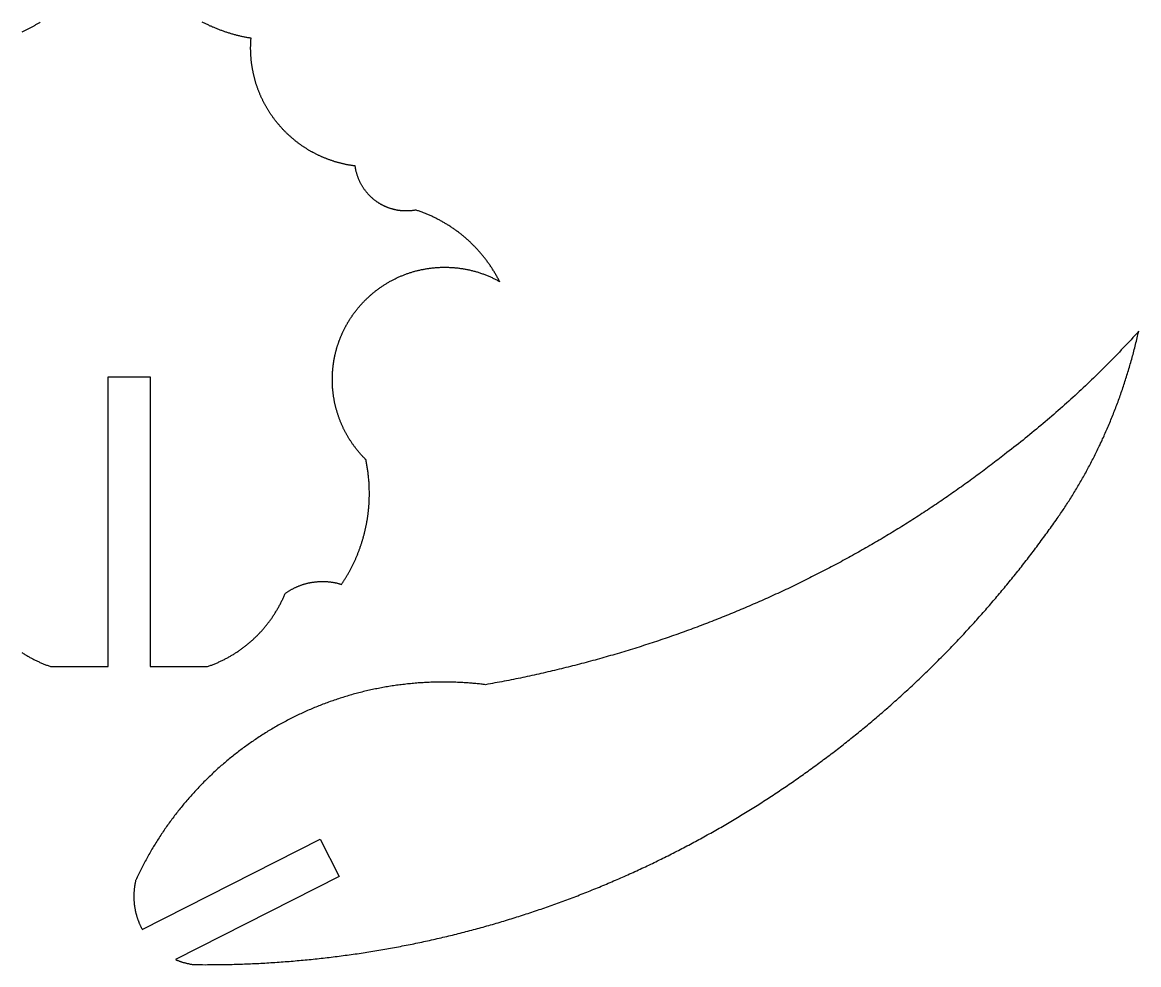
# Model space of a CAD drawing. Extents: x -331 to 1103, y -532 to 1751.
# Drawn here: x 778.6 to 1102.7, y -532.3 to -258.7 of the extents above; entities that cross this region are included whole.
import ezdxf

# ---------------------------------------------------------------- set-up
doc = ezdxf.new("R2010")
doc.units = 0
doc.layers.add('Default_Layer', color=1, linetype='CONTINUOUS')

msp = doc.modelspace()

# ---------------------------------------------------------------- linework, layer by layer
at = {"layer": 'Default_Layer'}
for points in [[(783.75, -258.67), (783.57, -258.78), (783.38, -258.9), (783.2, -259.01), (783.02, -259.12), (782.83, -259.23), (782.64, -259.34), (782.46, -259.45), (782.27, -259.56), (782.08, -259.67), (781.9, -259.78), (781.71, -259.88), (781.52, -259.99), (781.33, -260.09), (781.14, -260.2), (780.95, -260.3), (780.76, -260.4), (780.57, -260.5), (780.37, -260.6), (780.18, -260.7), (779.99, -260.8), (779.8, -260.9), (779.6, -261), (779.41, -261.1), (779.21, -261.19), (779.02, -261.29), (778.82, -261.38), (778.62, -261.47), (778.43, -261.57)], [(778.46, -441.66), (778.67, -441.79), (778.88, -441.92), (779.09, -442.06), (779.3, -442.19), (779.52, -442.32), (779.73, -442.44), (779.94, -442.57), (780.16, -442.7), (780.38, -442.82), (780.59, -442.94), (780.81, -443.06), (781.03, -443.18), (781.25, -443.3), (781.47, -443.42), (781.69, -443.54), (781.92, -443.65), (782.14, -443.76), (782.36, -443.88), (782.59, -443.99), (782.82, -444.09), (783.04, -444.2), (783.27, -444.31), (783.5, -444.41), (783.73, -444.52), (783.96, -444.62), (784.19, -444.72), (784.43, -444.82), (784.66, -444.91), (784.89, -445.01), (785.13, -445.1), (785.36, -445.2), (785.6, -445.29), (785.84, -445.38), (786.08, -445.47), (786.32, -445.55), (786.56, -445.64), (786.8, -445.72), (803.5, -445.72), (803.5, -445.72), (803.5, -361.59), (815.69, -361.59), (815.69, -445.72), (832.39, -445.72), (832.63, -445.64), (832.87, -445.55), (833.11, -445.47), (833.35, -445.38), (833.59, -445.29), (833.83, -445.2), (834.06, -445.1), (834.3, -445.01), (834.53, -444.91), (834.76, -444.82), (835, -444.72), (835.23, -444.62), (835.46, -444.52), (835.69, -444.41), (835.92, -444.31), (836.15, -444.2), (836.37, -444.09), (836.6, -443.99), (836.83, -443.88), (837.05, -443.76), (837.27, -443.65), (837.5, -443.54), (837.72, -443.42), (837.94, -443.3), (838.16, -443.18), (838.38, -443.06), (838.6, -442.94), (838.81, -442.82), (839.03, -442.7), (839.25, -442.57), (839.46, -442.44), (839.67, -442.32), (839.89, -442.19), (840.1, -442.06), (840.31, -441.92), (840.52, -441.79), (840.73, -441.66), (840.93, -441.52), (841.14, -441.38), (841.35, -441.24), (841.55, -441.1), (841.75, -440.96), (841.96, -440.82), (842.16, -440.68), (842.36, -440.53), (842.56, -440.38), (842.75, -440.24), (842.95, -440.09), (843.15, -439.94), (843.34, -439.79), (843.54, -439.63), (843.73, -439.48), (843.92, -439.32), (844.11, -439.17), (844.3, -439.01), (844.49, -438.85), (844.68, -438.69), (844.87, -438.53), (845.05, -438.37), (845.24, -438.2), (845.42, -438.04), (845.6, -437.87), (845.78, -437.71), (845.96, -437.54), (846.14, -437.37), (846.32, -437.2), (846.5, -437.02), (846.67, -436.85), (846.85, -436.68), (847.02, -436.5), (847.19, -436.32), (847.36, -436.15), (847.53, -435.97), (847.7, -435.79), (847.87, -435.61), (848.03, -435.42), (848.2, -435.24), (848.36, -435.06), (848.52, -434.87), (848.69, -434.68), (848.85, -434.5), (849, -434.31), (849.16, -434.12), (849.32, -433.93), (849.47, -433.73), (849.63, -433.54), (849.78, -433.35), (849.93, -433.15), (850.08, -432.95), (850.23, -432.76), (850.38, -432.56), (850.53, -432.36), (850.67, -432.16), (850.82, -431.96), (850.96, -431.75), (851.1, -431.55), (851.24, -431.35), (851.38, -431.14), (851.52, -430.93), (851.65, -430.72), (851.79, -430.52), (851.92, -430.31), (852.05, -430.1), (852.18, -429.88), (852.31, -429.67), (852.44, -429.46), (852.57, -429.24), (852.7, -429.03), (852.82, -428.81), (852.94, -428.59), (853.06, -428.37), (853.19, -428.16), (853.3, -427.93), (853.42, -427.71), (853.54, -427.49), (853.65, -427.27), (853.77, -427.04), (853.88, -426.82), (853.99, -426.59), (854.1, -426.37), (854.21, -426.14), (854.31, -425.91), (854.42, -425.68), (854.52, -425.45), (854.62, -425.22), (854.72, -424.99), (854.82, -424.75), (854.92, -424.52), (855.06, -424.42), (855.21, -424.32), (855.35, -424.22), (855.49, -424.12), (855.64, -424.02), (855.79, -423.93), (855.93, -423.84), (856.08, -423.74), (856.23, -423.65), (856.38, -423.56), (856.53, -423.47), (856.69, -423.39), (856.84, -423.3), (856.99, -423.22), (857.15, -423.13), (857.31, -423.05), (857.46, -422.97), (857.62, -422.89), (857.78, -422.82), (857.94, -422.74), (858.1, -422.67), (858.27, -422.6), (858.43, -422.52), (858.59, -422.46), (858.76, -422.39), (858.92, -422.32), (859.09, -422.26), (859.26, -422.19), (859.42, -422.13), (859.59, -422.07), (859.76, -422.01), (859.93, -421.95), (860.11, -421.9), (860.28, -421.85), (860.45, -421.79), (860.62, -421.74), (860.8, -421.69), (860.97, -421.65), (861.15, -421.6), (861.33, -421.56), (861.5, -421.51), (861.68, -421.47), (861.86, -421.43), (862.04, -421.4), (862.22, -421.36), (862.4, -421.33), (862.58, -421.3), (862.76, -421.27), (862.94, -421.24), (863.13, -421.21), (863.31, -421.19), (863.49, -421.16), (863.68, -421.14), (863.86, -421.12), (864.05, -421.1), (864.24, -421.09), (864.42, -421.07), (864.61, -421.06), (864.8, -421.05), (864.99, -421.04), (865.18, -421.04), (865.36, -421.03), (865.55, -421.03), (865.74, -421.03), (865.93, -421.03), (866.11, -421.03), (866.3, -421.03), (866.48, -421.04), (866.66, -421.05), (866.84, -421.06), (867.03, -421.07), (867.21, -421.08), (867.39, -421.1), (867.57, -421.11), (867.74, -421.13), (867.92, -421.15), (868.1, -421.17), (868.28, -421.2), (868.45, -421.22), (868.63, -421.25), (868.8, -421.28), (868.97, -421.3), (869.14, -421.34), (869.31, -421.37), (869.48, -421.4), (869.65, -421.44), (869.82, -421.47), (869.98, -421.51), (870.15, -421.55), (870.31, -421.59), (870.47, -421.64), (870.64, -421.68), (870.8, -421.73), (870.95, -421.77), (871.11, -421.82), (871.27, -421.87), (871.38, -421.7), (871.5, -421.52), (871.62, -421.35), (871.74, -421.17), (871.85, -420.99), (871.97, -420.82), (872.08, -420.64), (872.19, -420.46), (872.31, -420.28), (872.42, -420.1), (872.53, -419.92), (872.64, -419.74), (872.75, -419.56), (872.86, -419.38), (872.96, -419.2), (873.07, -419.01), (873.18, -418.83), (873.28, -418.64), (873.39, -418.46), (873.49, -418.27), (873.59, -418.09), (873.69, -417.9), (873.8, -417.71), (873.9, -417.53), (874, -417.34), (874.1, -417.15), (874.19, -416.96), (874.29, -416.77), (874.39, -416.58), (874.48, -416.39), (874.58, -416.19), (874.67, -416), (874.76, -415.81), (874.86, -415.62), (874.95, -415.42), (875.04, -415.23), (875.13, -415.03), (875.22, -414.84), (875.3, -414.64), (875.39, -414.45), (875.48, -414.25), (875.56, -414.05), (875.65, -413.85), (875.73, -413.65), (875.81, -413.45), (875.9, -413.25), (875.98, -413.05), (876.06, -412.85), (876.14, -412.65), (876.21, -412.45), (876.29, -412.25), (876.37, -412.05), (876.44, -411.84), (876.52, -411.64), (876.59, -411.44), (876.67, -411.23), (876.74, -411.03), (876.81, -410.82), (876.88, -410.61), (876.95, -410.41), (877.02, -410.2), (877.08, -409.99), (877.15, -409.79), (877.22, -409.58), (877.28, -409.37), (877.35, -409.16), (877.41, -408.95), (877.47, -408.74), (877.53, -408.53), (877.59, -408.32), (877.65, -408.11), (877.71, -407.9), (877.77, -407.68), (877.82, -407.47), (877.88, -407.26), (877.93, -407.05), (877.98, -406.83), (878.04, -406.62), (878.09, -406.4), (878.14, -406.19), (878.19, -405.97), (878.24, -405.76), (878.28, -405.54), (878.33, -405.32), (878.38, -405.11), (878.42, -404.89), (878.46, -404.67), (878.51, -404.45), (878.55, -404.23), (878.59, -404.02), (878.63, -403.8), (878.67, -403.58), (878.71, -403.36), (878.74, -403.14), (878.78, -402.91), (878.81, -402.69), (878.85, -402.47), (878.88, -402.25), (878.91, -402.03), (878.94, -401.81), (878.97, -401.58), (879, -401.36), (879.02, -401.14), (879.05, -400.91), (879.08, -400.69), (879.1, -400.46), (879.12, -400.24), (879.15, -400.01), (879.17, -399.79), (879.19, -399.56), (879.21, -399.34), (879.22, -399.11), (879.24, -398.88), (879.26, -398.66), (879.27, -398.43), (879.28, -398.2), (879.3, -397.97), (879.31, -397.74), (879.32, -397.52), (879.33, -397.29), (879.34, -397.06), (879.34, -396.83), (879.35, -396.6), (879.36, -396.37), (879.36, -396.14), (879.36, -395.91), (879.36, -395.68), (879.36, -395.45), (879.36, -395.12), (879.36, -394.8), (879.35, -394.47), (879.35, -394.15), (879.34, -393.83), (879.32, -393.51), (879.31, -393.18), (879.3, -392.86), (879.28, -392.55), (879.26, -392.23), (879.23, -391.91), (879.21, -391.6), (879.18, -391.28), (879.16, -390.97), (879.13, -390.66), (879.09, -390.35), (879.06, -390.04), (879.02, -389.73), (878.99, -389.43), (878.95, -389.13), (878.91, -388.82), (878.86, -388.53), (878.82, -388.23), (878.77, -387.93), (878.72, -387.64), (878.67, -387.35), (878.62, -387.06), (878.57, -386.77), (878.51, -386.49), (878.45, -386.2), (878.39, -385.92), (878.33, -385.65), (878.19, -385.51), (878.05, -385.37), (877.92, -385.23), (877.78, -385.08), (877.64, -384.94), (877.51, -384.8), (877.37, -384.65), (877.24, -384.51), (877.1, -384.36), (876.97, -384.22), (876.84, -384.07), (876.71, -383.92), (876.58, -383.77), (876.45, -383.62), (876.32, -383.47), (876.19, -383.32), (876.07, -383.17), (875.94, -383.02), (875.82, -382.86), (875.69, -382.71), (875.57, -382.55), (875.45, -382.4), (875.33, -382.24), (875.21, -382.08), (875.09, -381.92), (874.97, -381.77), (874.86, -381.61), (874.74, -381.45), (874.62, -381.28), (874.51, -381.12), (874.4, -380.96), (874.28, -380.8), (874.17, -380.63), (874.06, -380.47), (873.95, -380.3), (873.85, -380.14), (873.74, -379.97), (873.63, -379.8), (873.53, -379.63), (873.42, -379.47), (873.32, -379.3), (873.22, -379.13), (873.11, -378.96), (873.01, -378.78), (872.91, -378.61), (872.82, -378.44), (872.72, -378.27), (872.62, -378.09), (872.53, -377.92), (872.43, -377.74), (872.34, -377.56), (872.25, -377.39), (872.16, -377.21), (872.07, -377.03), (871.98, -376.85), (871.89, -376.67), (871.8, -376.5), (871.72, -376.31), (871.63, -376.13), (871.55, -375.95), (871.47, -375.77), (871.39, -375.59), (871.31, -375.4), (871.23, -375.22), (871.15, -375.03), (871.07, -374.85), (870.99, -374.66), (870.92, -374.48), (870.85, -374.29), (870.77, -374.1), (870.7, -373.92), (870.63, -373.73), (870.56, -373.54), (870.49, -373.35), (870.43, -373.16), (870.36, -372.97), (870.3, -372.78), (870.23, -372.58), (870.17, -372.39), (870.11, -372.2), (870.05, -372.01), (869.99, -371.81), (869.93, -371.62), (869.88, -371.42), (869.82, -371.23), (869.77, -371.03), (869.71, -370.84), (869.66, -370.64), (869.61, -370.44), (869.56, -370.24), (869.51, -370.05), (869.47, -369.85), (869.42, -369.65), (869.38, -369.45), (869.33, -369.25), (869.29, -369.05), (869.25, -368.85), (869.21, -368.65), (869.17, -368.44), (869.14, -368.24), (869.1, -368.04), (869.07, -367.84), (869.03, -367.63), (869, -367.43), (868.97, -367.22), (868.94, -367.02), (868.91, -366.81), (868.88, -366.61), (868.86, -366.4), (868.83, -366.19), (868.81, -365.99), (868.79, -365.78), (868.77, -365.57), (868.75, -365.37), (868.73, -365.16), (868.71, -364.95), (868.7, -364.74), (868.68, -364.53), (868.67, -364.32), (868.66, -364.11), (868.65, -363.9), (868.64, -363.69), (868.63, -363.48), (868.63, -363.27), (868.62, -363.05), (868.62, -362.84), (868.62, -362.63), (868.62, -362.42), (868.62, -362.24), (868.62, -362.07), (868.62, -361.9), (868.62, -361.72), (868.63, -361.55), (868.63, -361.38), (868.64, -361.21), (868.65, -361.04), (868.65, -360.86), (868.66, -360.69), (868.67, -360.52), (868.68, -360.35), (868.69, -360.18), (868.7, -360.01), (868.72, -359.84), (868.73, -359.67), (868.75, -359.5), (868.76, -359.33), (868.78, -359.16), (868.79, -358.99), (868.81, -358.82), (868.83, -358.66), (868.85, -358.49), (868.87, -358.32), (868.89, -358.15), (868.92, -357.99), (868.94, -357.82), (868.96, -357.65), (868.99, -357.49), (869.01, -357.32), (869.04, -357.15), (869.07, -356.99), (869.09, -356.82), (869.12, -356.66), (869.15, -356.49), (869.18, -356.33), (869.21, -356.17), (869.25, -356), (869.28, -355.84), (869.31, -355.68), (869.35, -355.51), (869.38, -355.35), (869.42, -355.19), (869.46, -355.03), (869.49, -354.86), (869.53, -354.7), (869.57, -354.54), (869.61, -354.38), (869.65, -354.22), (869.69, -354.06), (869.74, -353.9), (869.78, -353.74), (869.82, -353.58), (869.87, -353.42), (869.91, -353.27), (869.96, -353.11), (870.01, -352.95), (870.06, -352.79), (870.1, -352.64), (870.15, -352.48), (870.2, -352.32), (870.26, -352.17), (870.31, -352.01), (870.36, -351.86), (870.41, -351.7), (870.47, -351.55), (870.52, -351.39), (870.58, -351.24), (870.63, -351.09), (870.69, -350.94), (870.75, -350.78), (870.81, -350.63), (870.86, -350.48), (870.92, -350.33), (870.99, -350.18), (871.05, -350.03), (871.11, -349.88), (871.17, -349.73), (871.23, -349.58), (871.3, -349.43), (871.36, -349.28), (871.43, -349.13), (871.5, -348.98), (871.56, -348.84), (871.63, -348.69), (871.7, -348.54), (871.77, -348.4), (871.84, -348.25), (871.91, -348.11), (871.98, -347.96), (872.05, -347.82), (872.12, -347.67), (872.2, -347.53), (872.27, -347.39), (872.34, -347.24), (872.42, -347.1), (872.5, -346.96), (872.57, -346.82), (872.65, -346.68), (872.73, -346.54), (872.81, -346.4), (872.89, -346.26), (872.97, -346.12), (873.05, -345.98), (873.13, -345.84), (873.21, -345.71), (873.29, -345.57), (873.37, -345.43), (873.46, -345.3), (873.54, -345.16), (873.63, -345.03), (873.71, -344.89), (873.8, -344.76), (873.89, -344.62), (873.97, -344.49), (874.06, -344.36), (874.15, -344.23), (874.24, -344.09), (874.33, -343.96), (874.42, -343.83), (874.51, -343.7), (874.61, -343.57), (874.7, -343.44), (874.79, -343.31), (874.88, -343.19), (874.98, -343.06), (875.07, -342.93), (875.17, -342.8), (875.31, -342.62), (875.45, -342.43), (875.6, -342.25), (875.74, -342.07), (875.89, -341.89), (876.04, -341.71), (876.19, -341.53), (876.34, -341.35), (876.49, -341.17), (876.64, -341), (876.79, -340.82), (876.95, -340.65), (877.11, -340.48), (877.26, -340.3), (877.42, -340.13), (877.58, -339.97), (877.74, -339.8), (877.9, -339.63), (878.07, -339.47), (878.23, -339.3), (878.4, -339.14), (878.56, -338.98), (878.73, -338.81), (878.9, -338.65), (879.07, -338.5), (879.24, -338.34), (879.41, -338.18), (879.59, -338.03), (879.76, -337.87), (879.93, -337.72), (880.11, -337.57), (880.29, -337.42), (880.47, -337.27), (880.65, -337.12), (880.83, -336.98), (881.01, -336.83), (881.19, -336.69), (881.37, -336.55), (881.56, -336.41), (881.74, -336.27), (881.93, -336.13), (882.12, -335.99), (882.31, -335.86), (882.5, -335.72), (882.69, -335.59), (882.88, -335.46), (883.07, -335.33), (883.26, -335.2), (883.46, -335.07), (883.65, -334.94), (883.85, -334.82), (884.05, -334.69), (884.24, -334.57), (884.44, -334.45), (884.64, -334.33), (884.84, -334.21), (885.04, -334.1), (885.25, -333.98), (885.45, -333.87), (885.65, -333.75), (885.86, -333.64), (886.07, -333.53), (886.27, -333.43), (886.48, -333.32), (886.69, -333.21), (886.9, -333.11), (887.11, -333.01), (887.32, -332.91), (887.53, -332.81), (887.74, -332.71), (887.96, -332.61), (888.17, -332.52), (888.39, -332.42), (888.6, -332.33), (888.82, -332.24), (889.04, -332.15), (889.25, -332.07), (889.47, -331.98), (889.69, -331.9), (889.91, -331.81), (890.13, -331.73), (890.36, -331.65), (890.58, -331.57), (890.8, -331.5), (891.03, -331.42), (891.25, -331.35), (891.48, -331.28), (891.7, -331.21), (891.93, -331.14), (892.16, -331.07), (892.38, -331.01), (892.61, -330.94), (892.84, -330.88), (893.07, -330.82), (893.3, -330.76), (893.54, -330.71), (893.77, -330.65), (894, -330.6), (894.23, -330.54), (894.47, -330.49), (894.7, -330.45), (894.94, -330.4), (895.17, -330.35), (895.41, -330.31), (895.65, -330.27), (895.88, -330.23), (896.12, -330.19), (896.36, -330.15), (896.6, -330.12), (896.84, -330.08), (897.08, -330.05), (897.32, -330.02), (897.56, -329.99), (897.8, -329.97), (898.05, -329.94), (898.29, -329.92), (898.53, -329.9), (898.78, -329.88), (899.02, -329.86), (899.27, -329.85), (899.51, -329.83), (899.76, -329.82), (900, -329.81), (900.25, -329.8), (900.5, -329.8), (900.75, -329.79), (901, -329.79), (901.24, -329.79), (901.52, -329.79), (901.79, -329.79), (902.07, -329.8), (902.34, -329.81), (902.61, -329.82), (902.88, -329.83), (903.15, -329.84), (903.43, -329.86), (903.7, -329.88), (903.96, -329.9), (904.23, -329.92), (904.5, -329.95), (904.77, -329.98), (905.04, -330.01), (905.3, -330.04), (905.57, -330.07), (905.83, -330.11), (906.09, -330.15), (906.36, -330.19), (906.62, -330.23), (906.88, -330.27), (907.14, -330.32), (907.4, -330.37), (907.66, -330.42), (907.92, -330.47), (908.18, -330.52), (908.43, -330.58), (908.69, -330.64), (908.94, -330.7), (909.2, -330.76), (909.45, -330.82), (909.7, -330.89), (909.95, -330.96), (910.2, -331.03), (910.45, -331.1), (910.7, -331.17), (910.95, -331.25), (911.19, -331.33), (911.44, -331.41), (911.68, -331.49), (911.93, -331.57), (912.17, -331.66), (912.41, -331.74), (912.65, -331.83), (912.89, -331.92), (913.13, -332.01), (913.36, -332.11), (913.6, -332.2), (913.83, -332.3), (914.07, -332.4), (914.3, -332.5), (914.53, -332.6), (914.76, -332.71), (914.99, -332.81), (915.22, -332.92), (915.44, -333.03), (915.67, -333.14), (915.89, -333.25), (916.11, -333.37), (916.34, -333.48), (916.56, -333.6), (916.77, -333.72), (916.99, -333.84), (917.21, -333.96), (917.09, -333.73), (916.97, -333.5), (916.85, -333.27), (916.73, -333.05), (916.6, -332.82), (916.48, -332.59), (916.35, -332.37), (916.22, -332.15), (916.09, -331.92), (915.96, -331.7), (915.83, -331.48), (915.7, -331.26), (915.57, -331.04), (915.43, -330.82), (915.29, -330.6), (915.16, -330.39), (915.02, -330.17), (914.88, -329.96), (914.74, -329.75), (914.59, -329.53), (914.45, -329.32), (914.31, -329.11), (914.16, -328.9), (914.01, -328.69), (913.86, -328.48), (913.71, -328.28), (913.56, -328.07), (913.41, -327.87), (913.26, -327.66), (913.1, -327.46), (912.95, -327.26), (912.79, -327.06), (912.63, -326.86), (912.47, -326.66), (912.31, -326.46), (912.15, -326.27), (911.99, -326.07), (911.82, -325.88), (911.66, -325.68), (911.49, -325.49), (911.33, -325.3), (911.16, -325.11), (910.99, -324.92), (910.82, -324.73), (910.65, -324.55), (910.47, -324.36), (910.3, -324.18), (910.13, -323.99), (909.95, -323.81), (909.77, -323.63), (909.59, -323.45), (909.41, -323.27), (909.23, -323.09), (909.05, -322.91), (908.87, -322.74), (908.69, -322.56), (908.5, -322.39), (908.32, -322.22), (908.13, -322.04), (907.94, -321.87), (907.75, -321.7), (907.56, -321.54), (907.37, -321.37), (907.18, -321.2), (906.99, -321.04), (906.79, -320.88), (906.6, -320.71), (906.4, -320.55), (906.2, -320.39), (906, -320.23), (905.81, -320.08), (905.61, -319.92), (905.4, -319.76), (905.2, -319.61), (905, -319.46), (904.79, -319.31), (904.59, -319.16), (904.38, -319.01), (904.18, -318.86), (903.97, -318.71), (903.76, -318.57), (903.55, -318.42), (903.34, -318.28), (903.13, -318.14), (902.91, -318), (902.7, -317.86), (902.48, -317.72), (902.27, -317.58), (902.05, -317.45), (901.83, -317.31), (901.61, -317.18), (901.4, -317.05), (901.17, -316.92), (900.95, -316.79), (900.73, -316.66), (900.51, -316.54), (900.28, -316.41), (900.06, -316.29), (899.83, -316.16), (899.61, -316.04), (899.38, -315.92), (899.15, -315.81), (898.92, -315.69), (898.69, -315.57), (898.46, -315.46), (898.23, -315.34), (897.99, -315.23), (897.76, -315.12), (897.53, -315.01), (897.29, -314.9), (897.05, -314.8), (896.82, -314.69), (896.58, -314.59), (896.34, -314.49), (896.1, -314.39), (895.86, -314.29), (895.62, -314.19), (895.38, -314.09), (895.13, -314), (894.89, -313.9), (894.65, -313.81), (894.4, -313.72), (894.15, -313.63), (893.91, -313.54), (893.66, -313.45), (893.41, -313.37), (893.16, -313.28), (892.91, -313.2), (892.75, -313.23), (892.59, -313.26), (892.42, -313.29), (892.26, -313.31), (892.09, -313.34), (891.92, -313.36), (891.74, -313.38), (891.56, -313.39), (891.39, -313.41), (891.21, -313.42), (891.03, -313.44), (890.84, -313.45), (890.66, -313.45), (890.48, -313.46), (890.29, -313.46), (890.11, -313.46), (889.95, -313.46), (889.8, -313.46), (889.64, -313.46), (889.49, -313.45), (889.34, -313.44), (889.18, -313.44), (889.03, -313.43), (888.88, -313.41), (888.73, -313.4), (888.58, -313.39), (888.43, -313.37), (888.28, -313.35), (888.13, -313.33), (887.98, -313.31), (887.83, -313.29), (887.68, -313.27), (887.53, -313.24), (887.38, -313.22), (887.24, -313.19), (887.09, -313.16), (886.95, -313.13), (886.8, -313.1), (886.66, -313.07), (886.51, -313.03), (886.37, -313), (886.23, -312.96), (886.08, -312.92), (885.94, -312.88), (885.8, -312.84), (885.66, -312.8), (885.52, -312.75), (885.38, -312.71), (885.24, -312.66), (885.1, -312.61), (884.97, -312.56), (884.83, -312.51), (884.7, -312.46), (884.56, -312.41), (884.43, -312.35), (884.29, -312.3), (884.16, -312.24), (884.03, -312.18), (883.89, -312.12), (883.76, -312.06), (883.63, -312), (883.5, -311.94), (883.37, -311.87), (883.25, -311.81), (883.12, -311.74), (882.99, -311.68), (882.87, -311.61), (882.74, -311.54), (882.62, -311.47), (882.5, -311.39), (882.37, -311.32), (882.25, -311.25), (882.13, -311.17), (882.01, -311.09), (881.89, -311.02), (881.77, -310.94), (881.66, -310.86), (881.54, -310.78), (881.42, -310.69), (881.31, -310.61), (881.16, -310.5), (881.01, -310.38), (880.86, -310.27), (880.71, -310.15), (880.56, -310.03), (880.42, -309.91), (880.28, -309.78), (880.13, -309.66), (879.99, -309.53), (879.86, -309.41), (879.72, -309.28), (879.59, -309.14), (879.45, -309.01), (879.32, -308.88), (879.19, -308.74), (879.06, -308.6), (878.94, -308.46), (878.81, -308.32), (878.69, -308.18), (878.57, -308.03), (878.45, -307.89), (878.33, -307.74), (878.22, -307.59), (878.1, -307.44), (877.99, -307.29), (877.88, -307.14), (877.77, -306.98), (877.67, -306.83), (877.56, -306.67), (877.46, -306.51), (877.36, -306.35), (877.26, -306.19), (877.16, -306.03), (877.07, -305.86), (876.98, -305.7), (876.89, -305.53), (876.8, -305.36), (876.71, -305.19), (876.63, -305.02), (876.55, -304.85), (876.47, -304.68), (876.39, -304.5), (876.31, -304.33), (876.24, -304.15), (876.17, -303.97), (876.1, -303.79), (876.03, -303.61), (875.97, -303.43), (875.9, -303.25), (875.84, -303.07), (875.79, -302.88), (875.73, -302.7), (875.68, -302.51), (875.62, -302.32), (875.58, -302.13), (875.53, -301.94), (875.48, -301.75), (875.44, -301.56), (875.4, -301.37), (875.37, -301.17), (875.33, -300.98), (875.3, -300.78), (875.27, -300.59), (875.24, -300.39), (875.04, -300.36), (874.84, -300.34), (874.64, -300.31), (874.44, -300.28), (874.24, -300.25), (874.04, -300.22), (873.84, -300.19), (873.64, -300.15), (873.45, -300.12), (873.25, -300.08), (873.05, -300.05), (872.85, -300.01), (872.66, -299.97), (872.46, -299.93), (872.27, -299.89), (872.07, -299.84), (871.88, -299.8), (871.68, -299.76), (871.49, -299.71), (871.29, -299.67), (871.1, -299.62), (870.91, -299.57), (870.72, -299.52), (870.52, -299.47), (870.33, -299.42), (870.14, -299.36), (869.95, -299.31), (869.76, -299.26), (869.57, -299.2), (869.38, -299.14), (869.19, -299.08), (869.01, -299.03), (868.82, -298.97), (868.63, -298.9), (868.44, -298.84), (868.26, -298.78), (868.07, -298.71), (867.89, -298.65), (867.7, -298.58), (867.52, -298.52), (867.33, -298.45), (867.15, -298.38), (866.97, -298.31), (866.79, -298.24), (866.61, -298.16), (866.42, -298.09), (866.24, -298.02), (866.06, -297.94), (865.88, -297.87), (865.7, -297.79), (865.53, -297.71), (865.35, -297.63), (865.17, -297.55), (864.99, -297.47), (864.82, -297.39), (864.64, -297.31), (864.47, -297.22), (864.29, -297.14), (864.12, -297.05), (863.94, -296.97), (863.77, -296.88), (863.6, -296.79), (863.43, -296.7), (863.25, -296.61), (863.08, -296.52), (862.91, -296.43), (862.74, -296.33), (862.57, -296.24), (862.41, -296.15), (862.24, -296.05), (862.07, -295.95), (861.9, -295.86), (861.74, -295.76), (861.57, -295.66), (861.41, -295.56), (861.24, -295.46), (861.08, -295.35), (860.92, -295.25), (860.75, -295.15), (860.59, -295.04), (860.43, -294.94), (860.27, -294.83), (860.11, -294.72), (859.95, -294.62), (859.79, -294.51), (859.64, -294.4), (859.48, -294.29), (859.32, -294.18), (859.17, -294.06), (859.01, -293.95), (858.86, -293.84), (858.7, -293.72), (858.55, -293.61), (858.4, -293.49), (858.24, -293.37), (858.09, -293.25), (857.94, -293.14), (857.79, -293.02), (857.64, -292.9), (857.49, -292.77), (857.35, -292.65), (857.2, -292.53), (857.05, -292.41), (856.91, -292.28), (856.76, -292.16), (856.62, -292.03), (856.47, -291.9), (856.33, -291.78), (856.19, -291.65), (856.05, -291.52), (855.91, -291.39), (855.77, -291.26), (855.63, -291.13), (855.49, -290.99), (855.35, -290.86), (855.21, -290.73), (855.08, -290.59), (854.94, -290.46), (854.81, -290.32), (854.67, -290.18), (854.54, -290.05), (854.41, -289.91), (854.28, -289.77), (854.15, -289.63), (854.02, -289.49), (853.89, -289.35), (853.76, -289.21), (853.63, -289.07), (853.5, -288.92), (853.38, -288.78), (853.25, -288.63), (853.13, -288.49), (853, -288.34), (852.88, -288.2), (852.76, -288.05), (852.64, -287.9), (852.51, -287.75), (852.39, -287.6), (852.28, -287.45), (852.16, -287.3), (852.04, -287.15), (851.92, -287), (851.81, -286.85), (851.69, -286.69), (851.58, -286.54), (851.47, -286.38), (851.35, -286.23), (851.24, -286.07), (851.13, -285.92), (851.02, -285.76), (850.91, -285.6), (850.8, -285.44), (850.7, -285.28), (850.59, -285.12), (850.49, -284.96), (850.38, -284.8), (850.28, -284.64), (850.17, -284.48), (850.07, -284.32), (849.97, -284.15), (849.87, -283.99), (849.77, -283.82), (849.67, -283.66), (849.58, -283.49), (849.48, -283.33), (849.38, -283.16), (849.29, -282.99), (849.2, -282.82), (849.1, -282.65), (849.01, -282.48), (848.92, -282.32), (848.83, -282.14), (848.74, -281.97), (848.65, -281.8), (848.56, -281.63), (848.48, -281.46), (848.39, -281.28), (848.31, -281.11), (848.22, -280.94), (848.14, -280.76), (848.06, -280.59), (847.98, -280.41), (847.9, -280.23), (847.82, -280.06), (847.74, -279.88), (847.67, -279.7), (847.59, -279.52), (847.52, -279.34), (847.44, -279.16), (847.37, -278.98), (847.3, -278.8), (847.23, -278.62), (847.16, -278.44), (847.09, -278.26), (847.02, -278.08), (846.95, -277.89), (846.89, -277.71), (846.82, -277.53), (846.76, -277.34), (846.69, -277.16), (846.63, -276.97), (846.57, -276.79), (846.51, -276.6), (846.45, -276.41), (846.4, -276.23), (846.34, -276.04), (846.28, -275.85), (846.23, -275.66), (846.18, -275.47), (846.12, -275.28), (846.07, -275.09), (846.02, -274.9), (845.97, -274.71), (845.92, -274.52), (845.88, -274.33), (845.83, -274.14), (845.78, -273.95), (845.74, -273.75), (845.7, -273.56), (845.66, -273.37), (845.62, -273.17), (845.58, -272.98), (845.54, -272.78), (845.5, -272.59), (845.46, -272.39), (845.43, -272.2), (845.39, -272), (845.36, -271.8), (845.33, -271.61), (845.3, -271.41), (845.27, -271.21), (845.24, -271.01), (845.21, -270.81), (845.19, -270.62), (845.16, -270.42), (845.14, -270.22), (845.11, -270.02), (845.09, -269.82), (845.07, -269.62), (845.05, -269.42), (845.03, -269.21), (845.02, -269.01), (845, -268.81), (844.99, -268.61), (844.97, -268.41), (844.96, -268.2), (844.95, -268), (844.94, -267.8), (844.93, -267.59), (844.92, -267.39), (844.92, -267.18), (844.91, -266.98), (844.91, -266.77), (844.9, -266.57), (844.9, -266.36), (844.9, -266.16), (844.9, -265.97), (844.9, -265.78), (844.91, -265.6), (844.91, -265.41), (844.91, -265.23), (844.92, -265.04), (844.92, -264.86), (844.93, -264.68), (844.94, -264.5), (844.95, -264.32), (844.96, -264.15), (844.97, -263.98), (844.98, -263.81), (844.99, -263.64), (845, -263.48), (845.02, -263.31), (844.77, -263.27), (844.53, -263.23), (844.29, -263.19), (844.04, -263.15), (843.8, -263.1), (843.56, -263.05), (843.32, -263.01), (843.08, -262.96), (842.83, -262.91), (842.59, -262.86), (842.35, -262.8), (842.11, -262.75), (841.88, -262.69), (841.64, -262.64), (841.4, -262.58), (841.16, -262.52), (840.93, -262.46), (840.69, -262.4), (840.45, -262.34), (840.22, -262.28), (839.98, -262.21), (839.75, -262.15), (839.51, -262.08), (839.28, -262.01), (839.05, -261.94), (838.82, -261.87), (838.58, -261.8), (838.35, -261.73), (838.12, -261.65), (837.89, -261.58), (837.66, -261.5), (837.43, -261.43), (837.2, -261.35), (836.98, -261.27), (836.75, -261.19), (836.52, -261.1), (836.3, -261.02), (836.07, -260.94), (835.85, -260.85), (835.62, -260.77), (835.4, -260.68), (835.17, -260.59), (834.95, -260.5), (834.73, -260.41), (834.51, -260.32), (834.29, -260.23), (834.06, -260.13), (833.84, -260.04), (833.63, -259.94), (833.41, -259.84), (833.19, -259.75), (832.97, -259.65), (832.75, -259.55), (832.54, -259.44), (832.32, -259.34), (832.11, -259.24), (831.89, -259.13), (831.68, -259.03), (831.47, -258.92), (831.25, -258.81), (831.04, -258.71), (830.83, -258.6)]]:
    msp.add_lwpolyline(points, dxfattribs=at)
msp.add_lwpolyline([(870.59, -506.71), (823.1, -530.82), (823.24, -530.89), (823.39, -530.95), (823.54, -531.01), (823.7, -531.07), (823.85, -531.13), (824, -531.19), (824.16, -531.25), (824.32, -531.3), (824.48, -531.36), (824.64, -531.41), (824.8, -531.47), (824.96, -531.52), (825.12, -531.57), (825.29, -531.62), (825.46, -531.67), (825.62, -531.71), (825.79, -531.76), (825.96, -531.8), (826.14, -531.85), (826.31, -531.89), (826.48, -531.93), (826.66, -531.97), (826.84, -532), (827.01, -532.04), (827.19, -532.07), (827.37, -532.11), (827.55, -532.14), (827.74, -532.17), (827.92, -532.2), (828.1, -532.23), (828.29, -532.25), (828.48, -532.28), (829.25, -532.29), (830.07, -532.29), (830.92, -532.29), (831.79, -532.3), (832.39, -532.29), (832.99, -532.29), (833.58, -532.29), (834.18, -532.29), (834.78, -532.28), (835.37, -532.27), (835.97, -532.27), (836.57, -532.26), (837.16, -532.25), (837.76, -532.24), (838.35, -532.23), (838.95, -532.21), (839.54, -532.2), (840.14, -532.18), (840.73, -532.17), (841.32, -532.15), (841.92, -532.13), (842.51, -532.11), (843.1, -532.09), (843.69, -532.06), (844.29, -532.04), (844.88, -532.02), (845.47, -531.99), (846.06, -531.96), (846.65, -531.93), (847.24, -531.91), (847.83, -531.87), (848.42, -531.84), (849.01, -531.81), (849.6, -531.78), (850.19, -531.74), (850.78, -531.71), (851.37, -531.67), (851.96, -531.63), (852.55, -531.59), (853.13, -531.55), (853.72, -531.51), (854.31, -531.46), (854.9, -531.42), (855.48, -531.38), (856.07, -531.33), (856.65, -531.28), (857.24, -531.23), (857.83, -531.18), (858.41, -531.13), (858.99, -531.08), (859.58, -531.03), (860.16, -530.97), (860.75, -530.92), (861.33, -530.86), (861.91, -530.8), (862.5, -530.75), (863.08, -530.69), (863.66, -530.63), (864.24, -530.56), (864.82, -530.5), (865.4, -530.44), (865.98, -530.37), (866.56, -530.31), (867.15, -530.24), (867.72, -530.17), (868.3, -530.1), (868.88, -530.03), (869.46, -529.96), (870.04, -529.88), (870.62, -529.81), (871.2, -529.74), (871.77, -529.66), (872.35, -529.58), (872.93, -529.5), (873.5, -529.42), (874.08, -529.34), (874.65, -529.26), (875.23, -529.18), (875.8, -529.1), (876.38, -529.01), (876.95, -528.92), (877.53, -528.84), (878.1, -528.75), (878.67, -528.66), (879.25, -528.57), (879.82, -528.48), (880.39, -528.39), (880.96, -528.29), (881.53, -528.2), (882.1, -528.1), (882.68, -528), (883.25, -527.91), (883.82, -527.81), (884.39, -527.71), (884.95, -527.61), (885.52, -527.5), (886.09, -527.4), (886.66, -527.3), (887.23, -527.19), (887.79, -527.09), (888.36, -526.98), (888.93, -526.87), (889.49, -526.76), (890.06, -526.65), (890.63, -526.54), (891.19, -526.42), (891.76, -526.31), (892.32, -526.2), (892.88, -526.08), (893.45, -525.96), (894.01, -525.84), (894.57, -525.73), (895.14, -525.6), (895.7, -525.48), (896.26, -525.36), (896.82, -525.24), (897.38, -525.11), (897.94, -524.99), (898.5, -524.86), (899.06, -524.73), (899.62, -524.61), (900.18, -524.48), (900.74, -524.35), (901.3, -524.21), (901.85, -524.08), (902.41, -523.95), (902.97, -523.81), (903.53, -523.68), (904.08, -523.54), (904.64, -523.4), (905.19, -523.26), (905.75, -523.12), (906.3, -522.98), (906.86, -522.84), (907.41, -522.7), (907.96, -522.55), (908.52, -522.41), (909.07, -522.26), (909.62, -522.11), (910.17, -521.97), (910.72, -521.82), (911.27, -521.67), (911.82, -521.51), (912.37, -521.36), (912.92, -521.21), (913.47, -521.05), (914.02, -520.9), (914.57, -520.74), (915.12, -520.59), (915.67, -520.43), (916.21, -520.27), (916.76, -520.11), (917.31, -519.95), (917.85, -519.78), (918.4, -519.62), (918.94, -519.45), (919.49, -519.29), (920.03, -519.12), (920.57, -518.96), (921.12, -518.79), (921.66, -518.62), (922.2, -518.45), (922.74, -518.28), (923.28, -518.1), (923.83, -517.93), (924.37, -517.75), (924.91, -517.58), (925.45, -517.4), (925.99, -517.23), (926.52, -517.05), (927.06, -516.87), (927.6, -516.69), (928.14, -516.51), (928.67, -516.32), (929.21, -516.14), (929.75, -515.95), (930.28, -515.77), (930.82, -515.58), (931.35, -515.4), (931.89, -515.21), (932.42, -515.02), (932.95, -514.83), (933.49, -514.64), (934.02, -514.44), (934.55, -514.25), (935.08, -514.06), (935.61, -513.86), (936.15, -513.66), (936.68, -513.47), (937.21, -513.27), (937.73, -513.07), (938.26, -512.87), (938.79, -512.67), (939.32, -512.47), (939.85, -512.26), (940.37, -512.06), (940.9, -511.85), (941.43, -511.65), (941.95, -511.44), (942.48, -511.23), (943, -511.03), (943.52, -510.82), (944.05, -510.6), (944.57, -510.39), (945.09, -510.18), (945.62, -509.97), (946.14, -509.75), (946.66, -509.54), (947.18, -509.32), (947.7, -509.1), (948.22, -508.88), (948.74, -508.66), (949.26, -508.44), (949.78, -508.22), (950.29, -508), (950.81, -507.78), (951.33, -507.55), (951.84, -507.33), (952.36, -507.1), (952.87, -506.88), (953.39, -506.65), (953.9, -506.42), (954.42, -506.19), (954.93, -505.96), (955.44, -505.73), (955.96, -505.49), (956.47, -505.26), (956.98, -505.03), (957.49, -504.79), (958, -504.56), (958.51, -504.32), (959.02, -504.08), (959.53, -503.84), (960.04, -503.6), (960.54, -503.36), (961.05, -503.12), (961.56, -502.88), (962.06, -502.63), (962.57, -502.39), (963.07, -502.14), (963.58, -501.9), (964.08, -501.65), (964.59, -501.4), (965.09, -501.15), (965.59, -500.9), (966.09, -500.65), (966.6, -500.4), (967.1, -500.14), (967.6, -499.89), (968.1, -499.64), (968.6, -499.38), (969.1, -499.12), (969.59, -498.87), (970.09, -498.61), (970.59, -498.35), (971.09, -498.09), (971.58, -497.83), (972.08, -497.57), (972.57, -497.3), (973.07, -497.04), (973.56, -496.77), (974.06, -496.51), (974.55, -496.24), (975.04, -495.97), (975.53, -495.71), (976.02, -495.44), (976.51, -495.17), (977, -494.9), (977.49, -494.62), (977.98, -494.35), (978.47, -494.08), (978.96, -493.8), (979.45, -493.53), (979.93, -493.25), (980.42, -492.97), (980.91, -492.7), (981.39, -492.42), (981.88, -492.14), (982.36, -491.86), (982.84, -491.58), (983.33, -491.29), (983.81, -491.01), (984.29, -490.73), (984.77, -490.44), (985.25, -490.15), (985.74, -489.87), (986.21, -489.58), (986.69, -489.29), (987.17, -489), (987.65, -488.71), (988.13, -488.42), (988.6, -488.13), (989.08, -487.83), (989.56, -487.54), (990.03, -487.25), (990.51, -486.95), (990.98, -486.65), (991.45, -486.36), (991.93, -486.06), (992.4, -485.76), (992.87, -485.46), (993.34, -485.16), (993.81, -484.86), (994.28, -484.56), (994.75, -484.25), (995.22, -483.95), (995.69, -483.64), (996.16, -483.34), (996.62, -483.03), (997.09, -482.72), (997.56, -482.41), (998.02, -482.1), (998.48, -481.79), (998.95, -481.48), (999.41, -481.17), (999.88, -480.86), (1000.34, -480.55), (1000.8, -480.23), (1001.26, -479.92), (1001.72, -479.6), (1002.18, -479.28), (1002.64, -478.97), (1003.1, -478.65), (1003.56, -478.33), (1004.01, -478.01), (1004.47, -477.69), (1004.93, -477.36), (1005.38, -477.04), (1005.84, -476.72), (1006.29, -476.39), (1006.75, -476.07), (1007.2, -475.74), (1007.65, -475.42), (1008.1, -475.09), (1008.55, -474.76), (1009.01, -474.43), (1009.46, -474.1), (1009.9, -473.77), (1010.35, -473.44), (1010.8, -473.11), (1011.25, -472.77), (1011.7, -472.44), (1012.14, -472.1), (1012.59, -471.77), (1013.03, -471.43), (1013.48, -471.09), (1013.92, -470.75), (1014.37, -470.42), (1014.81, -470.08), (1015.25, -469.73), (1015.69, -469.39), (1016.13, -469.05), (1016.57, -468.71), (1017.01, -468.36), (1017.45, -468.02), (1017.89, -467.67), (1018.33, -467.33), (1018.76, -466.98), (1019.2, -466.63), (1019.63, -466.28), (1020.07, -465.93), (1020.5, -465.58), (1020.94, -465.23), (1021.37, -464.88), (1021.8, -464.53), (1022.23, -464.17), (1022.67, -463.82), (1023.1, -463.46), (1023.53, -463.11), (1023.96, -462.75), (1024.38, -462.39), (1024.81, -462.04), (1025.24, -461.68), (1025.67, -461.32), (1026.09, -460.96), (1026.52, -460.59), (1026.94, -460.23), (1027.36, -459.87), (1027.79, -459.51), (1028.21, -459.14), (1028.63, -458.78), (1029.05, -458.41), (1029.47, -458.04), (1029.89, -457.68), (1030.31, -457.31), (1030.73, -456.94), (1031.15, -456.57), (1031.57, -456.2), (1031.98, -455.83), (1032.4, -455.45), (1032.81, -455.08), (1033.23, -454.71), (1033.64, -454.33), (1034.06, -453.96), (1034.47, -453.58), (1034.88, -453.2), (1035.29, -452.83), (1035.7, -452.45), (1036.11, -452.07), (1036.52, -451.69), (1036.93, -451.31), (1037.34, -450.93), (1037.74, -450.54), (1038.15, -450.16), (1038.56, -449.78), (1038.96, -449.39), (1039.37, -449.01), (1039.77, -448.62), (1040.17, -448.24), (1040.57, -447.85), (1040.98, -447.46), (1041.38, -447.07), (1041.78, -446.68), (1042.18, -446.29), (1042.57, -445.9), (1042.97, -445.51), (1043.37, -445.12), (1043.77, -444.72), (1044.16, -444.33), (1044.56, -443.93), (1044.95, -443.54), (1045.35, -443.14), (1045.74, -442.74), (1046.13, -442.35), (1046.52, -441.95), (1046.91, -441.55), (1047.3, -441.15), (1047.69, -440.75), (1048.08, -440.35), (1048.47, -439.94), (1048.86, -439.54), (1049.24, -439.14), (1049.63, -438.73), (1050.02, -438.33), (1050.4, -437.92), (1050.78, -437.52), (1051.17, -437.11), (1051.55, -436.7), (1051.93, -436.29), (1052.31, -435.88), (1052.69, -435.47), (1053.07, -435.06), (1053.45, -434.65), (1053.83, -434.24), (1054.21, -433.83), (1054.58, -433.41), (1054.96, -433), (1055.33, -432.58), (1055.71, -432.17), (1056.08, -431.75), (1056.45, -431.33), (1056.83, -430.92), (1057.2, -430.5), (1057.57, -430.08), (1057.94, -429.66), (1058.31, -429.24), (1058.68, -428.82), (1059.04, -428.39), (1059.41, -427.97), (1059.78, -427.55), (1060.14, -427.12), (1060.51, -426.7), (1060.87, -426.27), (1061.23, -425.85), (1061.6, -425.42), (1061.96, -424.99), (1062.32, -424.56), (1062.68, -424.13), (1063.04, -423.7), (1063.4, -423.27), (1063.76, -422.84), (1064.11, -422.41), (1064.47, -421.98), (1064.82, -421.55), (1065.18, -421.11), (1065.53, -420.68), (1065.89, -420.24), (1066.24, -419.81), (1066.59, -419.37), (1066.94, -418.93), (1067.29, -418.5), (1067.64, -418.06), (1067.99, -417.62), (1068.34, -417.18), (1068.69, -416.74), (1069.03, -416.3), (1069.38, -415.85), (1069.72, -415.41), (1070.07, -414.97), (1070.41, -414.52), (1070.75, -414.08), (1071.09, -413.63), (1071.44, -413.19), (1071.78, -412.74), (1072.12, -412.29), (1072.45, -411.85), (1072.79, -411.4), (1073.13, -410.95), (1073.47, -410.5), (1073.8, -410.05), (1074.14, -409.6), (1074.47, -409.15), (1074.8, -408.69), (1075.14, -408.24), (1075.47, -407.79), (1075.8, -407.33), (1076.13, -406.88), (1076.46, -406.42), (1076.79, -405.96), (1077.11, -405.51), (1077.44, -405.05), (1077.77, -404.59), (1078.09, -404.13), (1078.42, -403.67), (1078.74, -403.21), (1079.06, -402.75), (1079.32, -402.39), (1079.57, -402.02), (1079.82, -401.66), (1080.07, -401.29), (1080.32, -400.93), (1080.57, -400.56), (1080.82, -400.19), (1081.06, -399.82), (1081.31, -399.45), (1081.55, -399.07), (1081.8, -398.7), (1082.04, -398.33), (1082.28, -397.95), (1082.52, -397.57), (1082.76, -397.2), (1083, -396.82), (1083.24, -396.44), (1083.48, -396.06), (1083.71, -395.68), (1083.95, -395.3), (1084.18, -394.91), (1084.42, -394.53), (1084.65, -394.14), (1084.88, -393.76), (1085.11, -393.37), (1085.34, -392.98), (1085.56, -392.59), (1085.79, -392.2), (1086.02, -391.81), (1086.24, -391.42), (1086.46, -391.03), (1086.69, -390.63), (1086.91, -390.24), (1087.13, -389.84), (1087.35, -389.45), (1087.57, -389.05), (1087.78, -388.65), (1088, -388.25), (1088.21, -387.85), (1088.43, -387.45), (1088.64, -387.05), (1088.85, -386.64), (1089.06, -386.24), (1089.27, -385.83), (1089.48, -385.43), (1089.69, -385.02), (1089.89, -384.61), (1090.1, -384.2), (1090.3, -383.79), (1090.51, -383.38), (1090.71, -382.97), (1090.91, -382.55), (1091.11, -382.14), (1091.31, -381.72), (1091.51, -381.31), (1091.7, -380.89), (1091.9, -380.47), (1092.09, -380.05), (1092.28, -379.63), (1092.48, -379.21), (1092.67, -378.79), (1092.86, -378.37), (1093.05, -377.94), (1093.23, -377.52), (1093.42, -377.09), (1093.6, -376.67), (1093.79, -376.24), (1093.97, -375.81), (1094.15, -375.38), (1094.33, -374.95), (1094.51, -374.52), (1094.69, -374.09), (1094.87, -373.65), (1095.04, -373.22), (1095.22, -372.79), (1095.39, -372.35), (1095.56, -371.91), (1095.73, -371.47), (1095.9, -371.04), (1096.07, -370.6), (1096.24, -370.16), (1096.41, -369.71), (1096.57, -369.27), (1096.74, -368.83), (1096.9, -368.38), (1097.06, -367.94), (1097.22, -367.49), (1097.38, -367.04), (1097.54, -366.6), (1097.7, -366.15), (1097.85, -365.7), (1098.01, -365.25), (1098.16, -364.79), (1098.31, -364.34), (1098.46, -363.89), (1098.61, -363.43), (1098.76, -362.98), (1098.91, -362.52), (1099.05, -362.06), (1099.2, -361.61), (1099.34, -361.15), (1099.48, -360.69), (1099.62, -360.22), (1099.76, -359.76), (1099.9, -359.3), (1100.04, -358.84), (1100.17, -358.37), (1100.31, -357.91), (1100.44, -357.44), (1100.58, -356.97), (1100.71, -356.5), (1100.84, -356.03), (1100.96, -355.56), (1101.09, -355.09), (1101.22, -354.62), (1101.34, -354.15), (1101.46, -353.67), (1101.59, -353.2), (1101.71, -352.72), (1101.83, -352.25), (1101.94, -351.77), (1102.06, -351.29), (1102.18, -350.81), (1102.29, -350.33), (1102.4, -349.85), (1102.52, -349.37), (1102.63, -348.89), (1102.74, -348.4), (1102.18, -349.01), (1101.63, -349.62), (1101.07, -350.22), (1100.51, -350.83), (1099.95, -351.43), (1099.39, -352.03), (1098.83, -352.63), (1098.27, -353.22), (1097.7, -353.82), (1097.14, -354.41), (1096.57, -355), (1096, -355.59), (1095.43, -356.18), (1094.86, -356.77), (1094.28, -357.35), (1093.71, -357.93), (1093.13, -358.51), (1092.55, -359.09), (1091.97, -359.67), (1091.39, -360.24), (1090.8, -360.82), (1090.22, -361.39), (1089.63, -361.96), (1089.04, -362.53), (1088.45, -363.1), (1087.85, -363.66), (1087.26, -364.23), (1086.66, -364.79), (1086.06, -365.35), (1085.46, -365.91), (1084.86, -366.47), (1084.26, -367.03), (1083.65, -367.58), (1083.04, -368.14), (1082.43, -368.69), (1081.82, -369.24), (1081.21, -369.79), (1080.59, -370.34), (1079.97, -370.88), (1079.35, -371.43), (1078.73, -371.97), (1078.11, -372.51), (1077.48, -373.06), (1076.85, -373.59), (1076.22, -374.13), (1075.59, -374.67), (1074.96, -375.21), (1074.32, -375.74), (1073.68, -376.27), (1073.04, -376.81), (1072.4, -377.34), (1071.75, -377.87), (1071.1, -378.39), (1070.45, -378.92), (1069.8, -379.45), (1069.15, -379.97), (1068.49, -380.5), (1067.83, -381.02), (1067.17, -381.54), (1066.5, -382.06), (1065.84, -382.58), (1065.17, -383.1), (1064.5, -383.61), (1063.82, -384.13), (1063.33, -384.51), (1062.84, -384.9), (1062.34, -385.29), (1061.85, -385.67), (1061.35, -386.05), (1060.86, -386.43), (1060.36, -386.82), (1059.86, -387.2), (1059.36, -387.58), (1058.86, -387.95), (1058.36, -388.33), (1057.86, -388.71), (1057.36, -389.09), (1056.85, -389.46), (1056.35, -389.84), (1055.85, -390.21), (1055.34, -390.58), (1054.83, -390.95), (1054.33, -391.32), (1053.82, -391.69), (1053.31, -392.06), (1052.8, -392.43), (1052.29, -392.8), (1051.78, -393.16), (1051.27, -393.53), (1050.76, -393.89), (1050.24, -394.26), (1049.73, -394.62), (1049.21, -394.98), (1048.7, -395.34), (1048.18, -395.7), (1047.66, -396.06), (1047.14, -396.42), (1046.62, -396.78), (1046.1, -397.13), (1045.58, -397.49), (1045.06, -397.84), (1044.54, -398.2), (1044.02, -398.55), (1043.49, -398.9), (1042.97, -399.25), (1042.44, -399.6), (1041.92, -399.95), (1041.39, -400.3), (1040.86, -400.65), (1040.33, -400.99), (1039.8, -401.34), (1039.27, -401.68), (1038.74, -402.03), (1038.21, -402.37), (1037.68, -402.71), (1037.15, -403.05), (1036.61, -403.39), (1036.08, -403.73), (1035.54, -404.07), (1035, -404.4), (1034.47, -404.74), (1033.93, -405.07), (1033.39, -405.41), (1032.85, -405.74), (1032.31, -406.07), (1031.77, -406.4), (1031.23, -406.73), (1030.69, -407.06), (1030.14, -407.39), (1029.6, -407.72), (1029.05, -408.05), (1028.51, -408.37), (1027.96, -408.7), (1027.41, -409.02), (1026.87, -409.34), (1026.32, -409.66), (1025.77, -409.98), (1025.22, -410.3), (1024.67, -410.62), (1024.11, -410.94), (1023.56, -411.26), (1023.01, -411.57), (1022.45, -411.89), (1021.9, -412.2), (1021.34, -412.51), (1020.79, -412.83), (1020.23, -413.14), (1019.67, -413.45), (1019.11, -413.76), (1018.55, -414.06), (1017.99, -414.37), (1017.43, -414.68), (1016.87, -414.98), (1016.31, -415.29), (1015.74, -415.59), (1015.18, -415.89), (1014.62, -416.19), (1014.05, -416.49), (1013.48, -416.79), (1012.92, -417.09), (1012.35, -417.39), (1011.78, -417.68), (1011.21, -417.98), (1010.64, -418.27), (1010.07, -418.56), (1009.5, -418.86), (1008.93, -419.15), (1008.36, -419.44), (1007.78, -419.73), (1007.21, -420.01), (1006.63, -420.3), (1006.06, -420.59), (1005.48, -420.87), (1004.9, -421.16), (1004.32, -421.44), (1003.75, -421.72), (1003.17, -422), (1002.59, -422.28), (1002, -422.56), (1001.42, -422.84), (1000.84, -423.12), (1000.26, -423.39), (999.67, -423.67), (999.09, -423.94), (998.5, -424.21), (997.92, -424.48), (997.33, -424.75), (996.74, -425.02), (996.15, -425.29), (995.57, -425.56), (994.98, -425.83), (994.39, -426.09), (993.79, -426.36), (993.2, -426.62), (992.61, -426.88), (992.02, -427.14), (991.42, -427.4), (990.83, -427.66), (990.23, -427.92), (989.64, -428.18), (989.04, -428.43), (988.44, -428.69), (987.84, -428.94), (987.24, -429.2), (986.64, -429.45), (986.04, -429.7), (985.44, -429.95), (984.84, -430.2), (984.24, -430.45), (983.64, -430.69), (983.03, -430.94), (982.43, -431.18), (981.82, -431.43), (981.22, -431.67), (980.61, -431.91), (980, -432.15), (979.39, -432.39), (978.78, -432.63), (978.17, -432.86), (977.56, -433.1), (976.95, -433.33), (976.34, -433.57), (975.73, -433.8), (975.12, -434.03), (974.5, -434.26), (973.89, -434.49), (973.27, -434.72), (972.66, -434.95), (972.04, -435.17), (971.42, -435.4), (970.8, -435.62), (970.19, -435.84), (969.57, -436.07), (968.95, -436.29), (968.33, -436.51), (967.7, -436.72), (967.08, -436.94), (966.46, -437.16), (965.84, -437.37), (965.21, -437.59), (964.59, -437.8), (963.96, -438.01), (963.34, -438.22), (962.71, -438.43), (962.08, -438.64), (961.45, -438.85), (960.82, -439.05), (960.19, -439.26), (959.56, -439.46), (958.93, -439.67), (958.3, -439.87), (957.67, -440.07), (957.04, -440.27), (956.4, -440.47), (955.77, -440.66), (955.13, -440.86), (954.5, -441.05), (953.86, -441.25), (953.22, -441.44), (952.59, -441.63), (951.95, -441.82), (951.31, -442.01), (950.67, -442.2), (950.03, -442.39), (949.39, -442.57), (948.75, -442.76), (948.1, -442.94), (947.46, -443.12), (946.82, -443.31), (946.17, -443.49), (945.53, -443.66), (944.88, -443.84), (944.24, -444.02), (943.59, -444.2), (942.94, -444.37), (942.29, -444.54), (941.64, -444.72), (941, -444.89), (940.34, -445.06), (939.69, -445.22), (939.04, -445.39), (938.39, -445.56), (937.74, -445.72), (937.08, -445.89), (936.43, -446.05), (935.78, -446.21), (935.12, -446.37), (934.46, -446.53), (933.81, -446.69), (933.15, -446.85), (932.49, -447), (931.83, -447.16), (931.17, -447.31), (930.51, -447.46), (929.85, -447.62), (929.19, -447.77), (928.53, -447.91), (927.87, -448.06), (927.2, -448.21), (926.54, -448.35), (925.88, -448.5), (925.21, -448.64), (924.55, -448.78), (923.88, -448.92), (923.21, -449.06), (922.55, -449.2), (921.88, -449.34), (921.21, -449.47), (920.54, -449.61), (919.87, -449.74), (919.2, -449.87), (918.53, -450), (917.86, -450.13), (917.18, -450.26), (916.51, -450.39), (915.84, -450.51), (915.16, -450.64), (914.49, -450.76), (913.81, -450.89), (913.13, -451.01), (912.79, -450.96), (912.44, -450.92), (912.09, -450.88), (911.73, -450.83), (911.37, -450.79), (911.01, -450.76), (910.65, -450.72), (910.28, -450.68), (909.91, -450.65), (909.54, -450.61), (909.17, -450.58), (908.79, -450.55), (908.41, -450.52), (908.03, -450.49), (907.65, -450.47), (907.26, -450.44), (906.88, -450.42), (906.49, -450.4), (906.1, -450.38), (905.71, -450.36), (905.31, -450.34), (904.92, -450.32), (904.52, -450.31), (904.13, -450.29), (903.73, -450.28), (903.33, -450.27), (902.93, -450.26), (902.53, -450.26), (902.12, -450.25), (901.72, -450.25), (901.32, -450.24), (900.91, -450.24), (900.45, -450.24), (899.99, -450.25), (899.53, -450.25), (899.07, -450.26), (898.61, -450.27), (898.15, -450.28), (897.69, -450.3), (897.23, -450.31), (896.77, -450.33), (896.31, -450.35), (895.86, -450.37), (895.4, -450.4), (894.94, -450.42), (894.49, -450.45), (894.03, -450.48), (893.58, -450.51), (893.13, -450.55), (892.67, -450.58), (892.22, -450.62), (891.77, -450.66), (891.32, -450.71), (890.87, -450.75), (890.42, -450.8), (889.97, -450.85), (889.52, -450.9), (889.07, -450.95), (888.62, -451.01), (888.17, -451.06), (887.73, -451.12), (887.28, -451.18), (886.84, -451.25), (886.39, -451.31), (885.95, -451.38), (885.5, -451.45), (885.06, -451.52), (884.62, -451.59), (884.18, -451.67), (883.74, -451.74), (883.3, -451.82), (882.86, -451.9), (882.42, -451.98), (881.98, -452.07), (881.54, -452.16), (881.11, -452.24), (880.67, -452.34), (880.24, -452.43), (879.8, -452.52), (879.37, -452.62), (878.93, -452.72), (878.5, -452.82), (878.07, -452.92), (877.64, -453.02), (877.21, -453.13), (876.78, -453.24), (876.35, -453.35), (875.92, -453.46), (875.5, -453.57), (875.07, -453.69), (874.64, -453.8), (874.22, -453.92), (873.79, -454.04), (873.37, -454.17), (872.95, -454.29), (872.53, -454.42), (872.11, -454.55), (871.69, -454.68), (871.27, -454.81), (870.85, -454.94), (870.43, -455.08), (870.01, -455.21), (869.6, -455.35), (869.18, -455.49), (868.77, -455.64), (868.35, -455.78), (867.94, -455.93), (867.53, -456.08), (867.12, -456.23), (866.71, -456.38), (866.3, -456.53), (865.89, -456.69), (865.48, -456.85), (865.07, -457.01), (864.67, -457.17), (864.26, -457.33), (863.86, -457.49), (863.46, -457.66), (863.05, -457.83), (862.65, -458), (862.25, -458.17), (861.85, -458.34), (861.45, -458.52), (861.05, -458.69), (860.66, -458.87), (860.26, -459.05), (859.87, -459.23), (859.47, -459.42), (859.08, -459.6), (858.69, -459.79), (858.29, -459.98), (857.9, -460.17), (857.51, -460.36), (857.13, -460.55), (856.74, -460.75), (856.35, -460.94), (855.97, -461.14), (855.58, -461.34), (855.2, -461.55), (854.81, -461.75), (854.43, -461.95), (854.05, -462.16), (853.67, -462.37), (853.29, -462.58), (852.92, -462.79), (852.54, -463), (852.16, -463.22), (851.79, -463.44), (851.42, -463.66), (851.04, -463.88), (850.67, -464.1), (850.3, -464.32), (849.93, -464.54), (849.56, -464.77), (849.2, -465), (848.83, -465.23), (848.46, -465.46), (848.1, -465.69), (847.74, -465.93), (847.37, -466.16), (847.01, -466.4), (846.65, -466.64), (846.29, -466.88), (845.94, -467.12), (845.58, -467.37), (845.22, -467.61), (844.87, -467.86), (844.52, -468.11), (844.16, -468.36), (843.81, -468.61), (843.46, -468.86), (843.11, -469.11), (842.77, -469.37), (842.42, -469.63), (842.08, -469.89), (841.73, -470.15), (841.39, -470.41), (841.05, -470.67), (840.71, -470.94), (840.37, -471.2), (840.03, -471.47), (839.69, -471.74), (839.35, -472.01), (839.02, -472.28), (838.69, -472.56), (838.35, -472.83), (838.02, -473.11), (837.69, -473.39), (837.36, -473.67), (837.03, -473.95), (836.71, -474.23), (836.38, -474.51), (836.06, -474.8), (835.74, -475.08), (835.41, -475.37), (835.09, -475.66), (834.78, -475.95), (834.46, -476.24), (834.14, -476.54), (833.83, -476.83), (833.51, -477.13), (833.2, -477.43), (832.89, -477.73), (832.58, -478.03), (832.27, -478.33), (831.96, -478.63), (831.65, -478.94), (831.35, -479.24), (831.05, -479.55), (830.74, -479.86), (830.44, -480.17), (830.14, -480.48), (829.84, -480.79), (829.55, -481.11), (829.25, -481.42), (828.96, -481.74), (828.66, -482.06), (828.37, -482.38), (828.08, -482.7), (827.79, -483.02), (827.5, -483.34), (827.22, -483.67), (826.93, -483.99), (826.65, -484.32), (826.37, -484.65), (826.09, -484.98), (825.81, -485.31), (825.53, -485.64), (825.25, -485.97), (824.98, -486.31), (824.7, -486.64), (824.43, -486.98), (824.16, -487.32), (823.89, -487.66), (823.62, -488), (823.35, -488.34), (823.09, -488.69), (822.82, -489.03), (822.56, -489.38), (822.3, -489.72), (822.04, -490.07), (821.78, -490.42), (821.52, -490.77), (821.27, -491.12), (821.02, -491.48), (820.76, -491.83), (820.51, -492.19), (820.26, -492.54), (820.01, -492.9), (819.77, -493.26), (819.52, -493.62), (819.28, -493.98), (819.04, -494.35), (818.8, -494.71), (818.56, -495.07), (818.32, -495.44), (818.08, -495.81), (817.85, -496.17), (817.62, -496.54), (817.39, -496.91), (817.16, -497.29), (816.93, -497.66), (816.7, -498.03), (816.47, -498.41), (816.25, -498.78), (816.03, -499.16), (815.81, -499.54), (815.59, -499.92), (815.37, -500.3), (815.16, -500.68), (814.94, -501.06), (814.73, -501.45), (814.52, -501.83), (814.31, -502.22), (814.1, -502.6), (813.89, -502.99), (813.69, -503.38), (813.49, -503.77), (813.29, -504.16), (813.09, -504.55), (812.89, -504.95), (812.69, -505.34), (812.5, -505.74), (812.3, -506.13), (812.11, -506.53), (811.92, -506.93), (811.73, -507.33), (811.55, -507.73), (811.51, -507.86), (811.48, -508), (811.45, -508.13), (811.42, -508.27), (811.39, -508.41), (811.36, -508.55), (811.33, -508.69), (811.3, -508.83), (811.28, -508.97), (811.25, -509.12), (811.23, -509.26), (811.21, -509.41), (811.19, -509.55), (811.16, -509.7), (811.14, -509.85), (811.13, -510), (811.11, -510.15), (811.09, -510.3), (811.08, -510.45), (811.06, -510.6), (811.05, -510.75), (811.04, -510.9), (811.03, -511.06), (811.02, -511.21), (811.01, -511.37), (811, -511.52), (810.99, -511.68), (810.99, -511.83), (810.98, -511.99), (810.98, -512.14), (810.98, -512.3), (810.98, -512.46), (810.98, -512.62), (810.98, -512.79), (810.98, -512.95), (810.99, -513.12), (810.99, -513.28), (811, -513.44), (811.01, -513.61), (811.02, -513.77), (811.03, -513.93), (811.04, -514.09), (811.06, -514.25), (811.07, -514.42), (811.09, -514.58), (811.11, -514.74), (811.12, -514.9), (811.14, -515.06), (811.17, -515.21), (811.19, -515.37), (811.21, -515.53), (811.24, -515.69), (811.26, -515.85), (811.29, -516), (811.32, -516.16), (811.35, -516.31), (811.38, -516.47), (811.41, -516.62), (811.44, -516.78), (811.48, -516.93), (811.51, -517.09), (811.55, -517.24), (811.59, -517.39), (811.63, -517.54), (811.67, -517.69), (811.71, -517.84), (811.75, -517.99), (811.79, -518.14), (811.84, -518.29), (811.88, -518.44), (811.93, -518.59), (811.98, -518.73), (812.03, -518.88), (812.08, -519.03), (812.13, -519.17), (812.18, -519.32), (812.23, -519.46), (812.29, -519.6), (812.34, -519.74), (812.4, -519.89), (812.46, -520.03), (812.52, -520.17), (812.57, -520.31), (812.64, -520.45), (812.7, -520.59), (812.76, -520.72), (812.82, -520.86), (812.89, -521), (812.95, -521.13), (813.02, -521.27), (813.09, -521.4), (813.15, -521.54), (813.22, -521.67), (813.29, -521.8), (813.37, -521.93), (813.44, -522.06), (865.07, -495.85), (870.59, -506.71)], close=True, dxfattribs=at)

doc.saveas('drawing.dxf')
